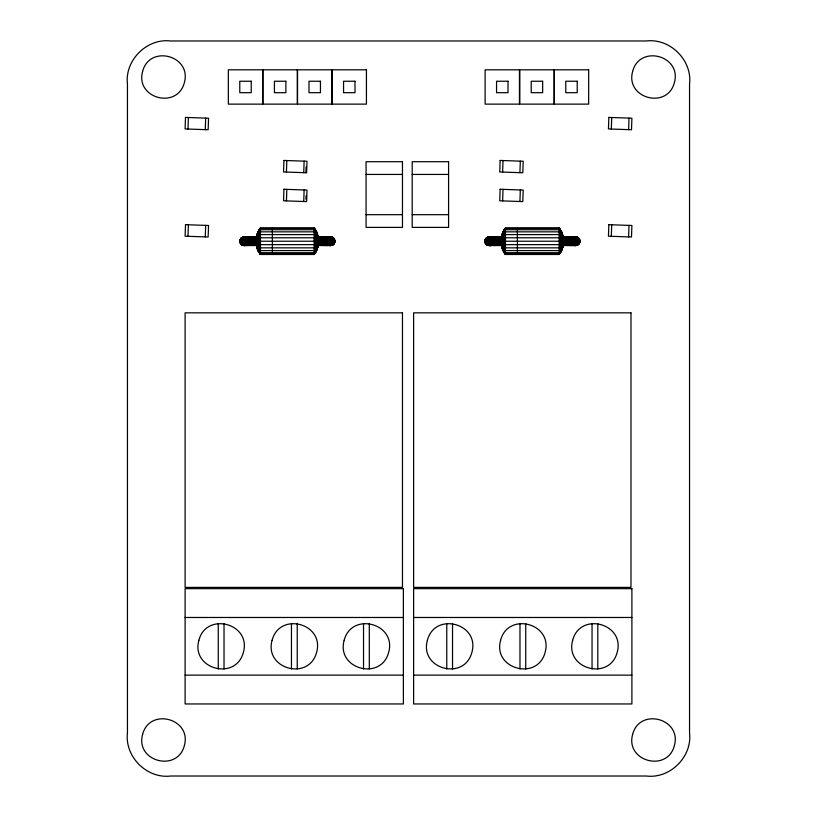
<?xml version="1.0" encoding="UTF-8"?>
<svg xmlns="http://www.w3.org/2000/svg" width="817" height="817" viewBox="0 0 817 817"><rect width="100%" height="100%" fill="white"/><g stroke="black" fill="none" stroke-linecap="round" stroke-linejoin="round"><path stroke-width="1.23" d="M250.063 242.332L249.931 236.889L248.991 237.471L248.154 245.396L249.89 245.396L250.063 242.332C248.807 251.707 244.314 235.715 249.89 237.042L249.931 245.539L248.889 244.273L250.063 241.219M495.082 242.332L494.939 236.889L494.009 237.471L493.713 239.054A4.32 2.625 90 0 1 493.713 243.374L493.162 245.396L494.908 245.396L495.082 242.332C493.815 251.707 489.332 235.715 494.908 237.042L494.939 245.539L493.907 244.273L495.082 241.219M249.032 245.396L249.154 239.054L247.725 236.889L246.285 239.054L246.55 244.273L247.725 245.539L249.665 243.374A4.32 0.562 90 0 0 249.665 239.054C246.611 232.753 249.297 240.964 249.154 243.374C243.619 251.575 241.434 232.753 248.286 238.155L248.327 239.054A4.32 3.421 90 0 1 248.327 243.374C245.733 249.604 242.639 237.604 247.04 236.889L248.889 238.155M327.505 237.042L328.516 239.054L328.679 242.332L327.903 244.957L326.647 245.396C325.003 243.119 324.89 238.217 327.75 236.889C330.762 238.176 330.762 244.252 327.75 245.539L326.667 244.957A4.33 2.165 -90 0 1 325.666 242.332L326.647 237.042L324.911 237.042L324.747 239.054C326.984 231.916 329.894 247.081 324.911 245.396L324.747 243.374L325.993 240.096L328.945 236.889C339.453 246.622 320.601 248.307 327.076 236.889L324.737 240.096M495.041 238.155L495.082 240.096L493.713 243.374L494.173 239.054L493.162 237.042L491.905 237.471L491.129 240.096L491.303 243.374L492.304 245.396L493.162 245.396L494.673 243.374A4.32 0.562 90 0 0 494.673 239.054C491.62 232.753 494.305 240.964 494.173 243.374C490.813 249.318 481.744 242.159 487.279 237.471L489.179 236.889L505.1 236.889M569.745 240.096L571.267 237.471L572.523 237.042L573.524 239.054L573.697 242.332L572.921 244.957L571.665 245.396C570.011 243.119 569.898 238.217 572.768 236.889C575.781 238.176 575.781 244.252 572.768 245.539L571.686 244.957A4.33 2.165 -90 0 1 570.674 242.332L571.379 236.889L569.919 237.042L569.888 245.539L570.817 244.957L571.124 243.374A4.32 2.625 90 0 1 571.532 238.155L570.634 236.889L570.154 239.054A4.32 0.562 90 0 0 570.154 243.374C574.004 253.403 571.961 225.012 570.297 242.332A4.33 1.123 -90 0 0 570.817 244.957L569.919 245.396M327.505 245.396L327.014 244.273L327.076 245.539L325.799 244.957A4.33 1.123 -90 0 1 325.278 242.332L326.075 237.042L326.514 238.155A4.32 2.625 90 0 0 326.095 243.374L325.483 245.396C324.553 244.691 324.553 237.747 325.483 237.042L325.881 239.054L324.727 241.219M569.745 241.219L570.889 239.054L570.787 237.042M187.981 129.045L188.38 117.515M187.981 236.307L188.38 224.787M205.271 129.637L205.67 118.118M205.271 236.899L205.67 225.38M248.552 244.957L248.991 244.957A4.33 1.123 90 0 0 249.522 242.332L249.522 240.096A4.33 1.123 -90 0 0 248.991 237.471L248.552 237.471M286.44 172.07L286.838 160.551M286.44 200.89L286.838 189.37M303.73 172.663L304.128 161.143M303.73 201.493L304.128 189.973M305.885 172.744L306.089 166.985M305.966 199.266L306.089 195.804M493.56 244.957L494.009 244.957A4.33 1.123 90 0 0 494.53 242.332L494.53 240.096A4.33 1.123 -90 0 0 494.009 237.471L493.56 237.471M502.629 172.07L503.027 160.551M502.629 200.89L503.027 189.37M519.918 172.663L520.317 161.143M519.918 201.493L520.317 189.973M611.33 129.045L611.729 117.515M611.33 236.307L611.729 224.787M628.62 129.637L629.019 118.118M628.62 236.899L629.019 225.38M248.286 238.155L248.154 237.042M326.647 245.396L326.473 243.374A4.32 3.421 90 0 1 327.014 238.155L327.198 237.042L326.657 237.042M493.907 238.155L492.059 236.889C488.372 237.594 489.587 248.327 493.294 244.273L493.345 243.374A4.32 3.421 90 0 0 493.345 239.054L493.162 237.042M570.787 245.396L571.665 245.396L571.481 243.374A4.32 3.421 90 0 1 572.033 238.155L572.206 237.042L571.665 237.042M570.674 242.332L571.532 244.273L571.083 245.396L571.042 238.155L569.888 236.889L570.409 239.054M256.701 238.921L257.61 232.753L260.449 227.953L314.126 227.953L316.7 232.069L318.099 237.349L316.7 232.375L314.126 228.413L260.449 228.413L257.917 232.324L256.558 237.247L257.917 233.243L260.449 229.73L314.126 229.73L316.7 233.294L318.099 238.053L316.7 234.745L314.126 231.844L260.449 231.844L257.917 234.704L256.701 237.972M256.701 240.024L257.917 232.008L257.917 250.421L260.449 254.475L314.126 254.475C319.376 248.164 319.324 238.625 316.363 231.334L314.126 228.413M501.72 238.921L502.629 232.753L505.457 227.953L559.134 227.953L561.718 232.069L563.117 237.349L561.718 232.375L559.134 228.413L505.457 228.413L502.925 232.324L501.567 237.247L502.925 233.243L505.457 229.73L559.134 229.73L561.718 233.294L563.117 238.053L561.718 234.745L559.134 231.844L505.457 231.844L502.925 234.704L501.72 237.972M501.72 240.024L502.925 232.008L502.925 250.421L505.457 254.475L559.134 254.475L561.718 250.37L562.964 245.682M317.956 240.055L314.126 237.788L260.449 237.788C255.731 237.88 255.731 244.559 260.449 244.651L314.126 244.651L317.956 242.373M317.844 242.578L317.006 249.614L317.006 232.814M562.964 240.055L559.134 237.788L505.457 237.788C500.75 237.88 500.75 244.559 505.457 244.651L559.134 244.651L562.964 242.373M501.72 244.457L502.925 247.725L505.457 250.594L559.134 250.594L562.29 246.611L562.862 242.578M256.558 238.921L257.61 232.753L257.61 249.685L260.449 254.026L314.126 254.026L316.7 250.053L318.099 245.09L316.7 249.144L314.126 252.698L260.449 252.698L257.917 249.195L256.558 244.457L257.917 247.725L260.449 250.594L314.126 250.594L316.7 247.684L317.956 244.375M501.567 238.921L502.629 232.753L502.629 249.685L505.457 254.026L559.134 254.026L562.29 248.593L563.117 245.09L561.718 249.144L559.134 252.698L505.457 252.698L502.925 249.195L501.567 244.457L503.629 251.861L503.629 230.578L504.477 229.22L504.477 253.209L505.457 254.475L505.457 227.953L504.477 229.628M317.69 242.792L317.69 239.647M562.709 242.792L562.709 239.647M318.099 243.446L317.272 248.848L317.272 233.58L314.126 227.953L314.126 254.475L314.637 253.413M563.117 243.446L562.29 248.848L562.29 233.58L559.134 227.953L559.134 254.475L559.655 253.413M246.479 245.396L248.705 243.374A4.32 2.625 90 0 0 248.705 239.054L249.032 237.042M324.798 237.471L325.135 239.054A4.32 0.562 90 0 0 325.135 243.374L325.483 245.396L326.075 245.396L326.514 244.273L325.666 242.332M317.956 243.446L316.7 250.37L316.7 232.069M562.964 243.446L561.718 250.37L561.718 232.069M256.701 237.247L257.61 233.039M501.72 237.247L502.629 233.039M317.956 245.09L317.507 248.072L317.507 234.356M325.881 241.219L328.352 244.957L331.232 245.396L333.489 242.332L333.111 239.054C328.669 232.61 322.817 243.119 328.945 245.539L329.741 245.396M572.523 237.042L571.41 242.332L573.963 245.539C582.317 241.72 571.931 230.823 569.745 242.332M333.111 239.054C331.906 236.205 327.934 236.389 326.616 239.054C324.666 243.323 330.129 248.154 333.111 243.374M314.708 236.889L330.64 236.889C336.195 236.685 336.195 245.754 330.64 245.539L314.708 245.539M505.1 245.539L489.179 245.539C478.323 243.558 491.548 230.384 493.928 241.219C493.397 242.465 493.1 245.519 491.497 245.396M505.049 244.957L487.014 244.957C484.256 243.395 484.328 239.075 487.014 237.471L505.049 237.471M501.72 236.634L502.149 234.275L502.149 248.164L505.457 254.026M559.727 245.539L575.648 245.539C581.183 245.682 581.214 236.705 575.648 236.889L559.727 236.889M256.701 236.787L257.13 234.275L257.13 248.164L258.621 251.861L258.621 230.578L259.469 229.22L259.469 253.209L260.449 254.475L260.449 227.953L259.469 229.628M501.72 236.787L501.965 235.051L501.965 247.377L502.925 250.421M248.909 241.219L246.448 237.471L243.568 237.042L241.311 240.096L241.689 243.374C245.314 249.226 252.075 240.821 247.071 237.471C242.302 234.969 241.035 245.212 245.846 245.539L248.327 243.374L250.022 238.155M493.928 241.219C492.008 230.435 483.021 243.354 490.864 245.539L493.345 243.374L494.673 239.054M317.69 235.153L317.69 247.285L317.956 245.529M559.134 228.413L561.371 231.334L562.709 235.153L562.709 247.285L562.964 245.529M562.014 232.814L562.014 249.614L562.964 245.09M325.769 245.396L326.729 239.054L329.159 237.042L330.477 237.471M494.04 237.042C494.714 241.454 491.303 248.971 486.697 243.374L486.319 240.096L488.576 237.042C493.519 236.154 493.774 241.985 494.04 245.396M256.804 236.562L256.558 237.972L256.804 237.41M501.822 236.562L501.567 237.972L501.822 237.41M317.844 245.784L318.099 244.375L317.844 244.947M562.862 245.784L563.117 244.375L562.709 245.508M333.03 238.155C328.781 233.621 323.195 242.312 328.444 244.957C332.938 247.571 336.318 240.28 332.529 237.471C328.996 235.245 324.819 239.841 326.473 243.374L329.159 245.396L331.743 244.957M257.61 233.887L258.243 231.282L258.243 251.146L260.449 254.026M502.629 233.887L503.262 231.282L503.262 251.146M562.709 247.081L562.515 248.072L562.515 234.356M317.006 248.491L316.363 251.105L316.363 231.334M562.014 248.491L561.371 251.105L561.371 231.334M562.862 244.947L562.964 244.375M314.759 237.471L332.795 237.471C335.593 239.054 335.511 243.343 332.795 244.957L314.759 244.957M505.08 245.396L488.055 245.396C484.093 244.089 484.093 238.339 488.055 237.042L505.131 237.042M574.76 237.042L572.227 238.155L570.899 241.219C571.471 248.235 582.827 245.376 579.324 239.054C575.73 233.764 569.582 239.483 569.786 244.273M326.095 243.374L325.993 242.332A4.32 3.054 90 0 0 327.413 244.957C336.001 245.631 327.576 228.872 324.737 242.332M570.899 241.219L572.431 244.957C578.63 247.633 575.546 231.548 571.308 239.054M571.41 240.096L571.481 243.374L573.912 245.396L575.352 245.396L578.13 243.374L578.507 240.096L576.251 237.042L573.36 237.471L571.41 240.096C571.971 236.358 576.261 236.246 578.13 239.054M501.72 245.641L501.965 247.377L501.822 235.837L501.567 245.805L502.629 249.685M317.272 233.58L317.844 246.305M562.29 233.58L562.862 246.305M247.735 244.957L248.143 245.396M492.753 244.957L493.162 245.396M243.2 243.374L242.925 244.273L242.036 240.096L242.925 238.155L244.6 236.889L248.327 239.054L248.562 242.332A4.33 3.748 90 0 1 246.805 244.957L243.966 245.396L241.689 243.374M331.6 239.054L331.876 238.155L332.887 241.219L331.876 244.273L331.6 243.374M488.209 243.374L487.933 244.273L487.044 240.096L487.933 238.155L489.618 236.889L493.345 239.054L493.57 242.332A4.33 3.748 90 0 1 491.824 244.957L488.975 245.396L486.697 243.374M576.618 239.054L576.894 238.155L577.895 241.219L576.894 244.273L576.618 243.374M257.917 250.421L256.558 245.805L256.947 235.051L256.947 247.377L258.243 251.146M501.567 236.634L501.822 235.837M317.844 246.489L318.099 236.746M562.862 246.489L563.117 236.746M489.332 244.957L490.649 245.396L493.08 243.374L493.57 240.096A4.33 3.748 -90 0 0 491.824 237.471L490.067 237.042M244.314 237.471L245.907 237.042L247.786 238.155L247.296 237.042M330.477 244.957L329.864 245.539L327.985 244.957A4.33 3.748 -90 0 1 326.238 242.332M489.332 237.471L490.915 237.042L492.794 238.155L492.304 237.042M575.495 244.957L574.882 245.539L573.003 244.957A4.33 3.748 -90 0 1 571.257 242.332M258.243 231.62L258.621 230.578M503.262 231.62L503.629 230.578M316.363 250.768L315.975 251.82L315.975 230.608M561.371 250.768L560.993 251.82L560.993 230.608M256.804 238.523L260.449 234.591L314.126 234.591L316.7 236.644L317.956 238.983M501.822 238.523L505.457 234.591L559.134 234.591L561.718 236.644L562.964 238.983M247.296 245.396L248.123 244.957A4.33 2.165 90 0 0 249.134 242.332L250.063 240.096L249.665 239.054M258.621 230.935L259.03 229.883L259.03 252.545M503.629 230.935L504.038 229.883L504.038 252.545M315.975 251.462L315.566 252.514L315.566 229.914M560.993 251.462L560.585 252.514L560.585 229.914M260.092 236.889L244.16 236.889C239.003 236.828 239.013 245.611 244.16 245.539L260.092 245.539M314.739 245.396L331.753 245.396C335.481 244.222 335.481 238.217 331.753 237.042L314.688 237.042M485.747 239.054L485.186 241.219L485.747 243.374M493.294 238.155C489.107 233.907 486.932 243.752 490.751 245.396C493.907 244.069 494.51 239.595 491.824 237.471M571.747 239.054C568.479 250.799 587.045 243.486 576.71 237.042L559.696 237.042M324.768 244.273L325.278 242.332L325.646 243.374L324.798 244.957M256.558 236.634L256.804 235.837L256.947 247.377L256.701 245.641M244.314 244.957L244.937 245.539C247.49 245.253 248.725 242.414 248.562 240.096A4.33 3.748 -90 0 0 246.805 237.471L245.059 237.042M326.463 240.096L328.444 237.471L330.201 236.889L331.161 237.471M488.648 244.957L488.975 245.396C495.184 246.683 494.356 234.734 488.648 237.471M249.134 242.332L248.705 243.374L248.072 239.054L246.805 237.471M315.566 252.136L315.117 253.199L315.117 229.24M560.585 252.136L560.135 253.199L560.135 229.24M328.311 237.042L329.067 237.042M573.33 237.042L574.075 237.042M315.117 252.79L314.637 253.852L314.637 228.586M560.135 252.79L559.655 253.852L559.655 228.586M249.154 243.374A4.32 1.654 -90 0 0 249.154 239.054L250.002 237.471M494.173 243.374A4.32 1.654 -90 0 0 494.173 239.054L495.01 237.471M569.847 237.042L570.92 238.155A4.32 1.654 -90 0 0 570.654 243.374L569.817 244.957M247.908 243.374L248.685 241.219C248.399 239.003 246.111 235.633 243.629 237.471M492.917 243.374L493.519 241.219L492.917 239.054M317.69 244.252L314.126 247.847L260.449 247.847L257.917 245.825L256.701 243.507M562.709 244.252L559.134 247.847L505.457 247.847L502.925 245.825L501.72 243.507M559.829 242.332L579.825 242.332L576.71 245.396L559.747 245.396M243.68 244.273L244.13 243.374M331.12 238.155L330.671 239.054L329.282 238.155M488.699 244.273L489.148 243.374M576.128 238.155L575.679 239.054L574.3 238.155M569.766 243.374L570.297 242.332L570.654 243.374M327.372 238.155L328.383 236.889L325.881 239.054M571.624 239.054L573.391 236.889L570.889 239.054M248.991 244.957L250.053 243.374M494.009 244.957L495.061 243.374M569.766 239.054L570.235 238.155M240.729 239.054C236.103 245.948 250.472 248.062 248.399 240.096C246.019 232.702 236.644 240.433 242.261 244.957C247.602 248.113 251.319 238.513 245.325 237.042C240.086 235.613 237.645 244.109 243.098 245.396L260.061 245.396M334.061 243.374L334.888 241.219L334.061 239.054M579.079 243.374L579.753 242.332M578.13 243.374L576.251 245.396C569.408 247.071 570.47 234.234 576.751 237.471M244.549 244.273L245.171 243.374M489.567 244.273L490.18 243.374M574.535 245.396L577.548 244.957L579.079 242.332L578.681 239.054L576.71 237.042M241.771 238.155L244.16 236.889L247.214 238.155M333.03 244.273L332.529 244.957C327.341 247.48 325.605 240.903 325.769 237.042M331.161 244.957L330.201 245.539L328.352 244.957M576.179 244.957L575.852 245.396C568.132 246.397 572.125 232.62 578.048 238.155M246.325 237.471C242.792 235.092 237.941 240.055 240.729 243.374M260.112 237.042L243.047 237.042L241.107 238.155L239.984 240.096L259.99 240.096M326.3 239.054L327.729 237.471L329.741 237.042M325.901 244.273L324.87 245.539M570.92 244.273L569.888 245.539M260.041 237.471L241.995 237.471L240.412 239.054L260 239.054M559.778 244.957L577.813 244.957L579.396 243.374L559.808 243.374M259.939 229.005L260.449 228.413M504.957 229.005L505.457 228.413M492.998 243.374C491.15 246.714 486.105 245.743 485.002 242.332L505.008 242.332M493.08 243.374C491.405 246.07 487.075 246.274 485.502 243.374L505.018 243.374M246.805 244.957L247.786 244.273L245.733 245.396M491.824 244.957L492.794 244.273L490.751 245.396M248.123 244.957L248.889 244.273M492.304 245.396L493.907 244.273M243.629 244.957L245.641 245.396L247.98 243.374L244.6 245.539L241.771 244.273M249.461 237.471L249.931 236.889M494.469 237.471L494.939 236.889M486.779 238.155C488.433 236.031 491.732 236.93 492.947 239.054M572.38 238.155L574.177 237.042L575.495 237.471M572.594 244.273L575.454 245.539L578.048 244.273M327.576 238.155C329.802 235.725 333.826 237.247 334.817 240.096L314.811 240.096M572.594 238.155C575.045 235.408 579.968 237.706 579.896 241.219L484.849 241.219M248.889 244.957L249.828 244.273M324.972 238.155L325.912 237.471M493.907 244.957L494.836 244.273M569.99 238.155L570.92 237.471M241.689 239.054L242.925 238.155L243.2 239.054M486.697 239.054L487.933 238.155L488.209 239.054M245.508 238.155L244.13 239.054L243.68 238.155M490.527 238.155L489.148 239.054L488.699 238.155M242.598 237.471L244.212 236.889M332.202 244.957L329.517 245.396L327.576 244.273M573.36 237.471L575.209 236.889L576.179 237.471M247.071 244.957L245.059 245.396M492.089 244.957L490.067 245.396M574.76 245.396L572.033 244.273L572.206 245.396L571.665 245.396M243.058 237.471L244.937 236.889L246.448 237.471M488.076 237.471L489.945 236.889L491.466 237.471M576.751 244.957L574.882 245.539L573.36 244.957M487.616 237.471L489.618 236.889L492.232 238.155M577.211 244.957L575.209 245.539L573.452 244.957M246.325 244.957L243.272 245.396L239.984 242.332L259.99 242.332M246.448 244.957L244.354 245.539L243.058 244.957M328.352 237.471L330.436 236.889L331.743 237.471M491.466 244.957L489.373 245.539L488.076 244.957M328.475 237.471L331.702 237.042L334.306 239.054L314.8 239.054M487.616 244.957L489.23 245.539L491.334 244.957M573.493 237.471L575.597 236.889L577.211 237.471M245.733 237.042L247.735 237.471M329.067 245.396L327.699 245.396L326.514 244.273M490.751 237.042L492.753 237.471M574.075 245.396L572.717 245.396L571.532 244.273M330.589 245.539L332.733 244.957L334.817 242.332L314.811 242.332M245.284 245.396L242.598 244.957M329.517 237.042L332.202 237.471M489.179 245.539L490.292 245.396M574.535 237.042L575.648 236.889M366.077 174.43L402.464 174.43M412.197 174.43L448.584 174.43M366.077 214.677L402.464 214.677M412.197 214.677L448.584 214.677M559.778 237.471L577.813 237.471L579.396 239.054L559.808 239.054M241.107 238.155L260.02 238.155M314.78 238.155L333.693 238.155M486.115 238.155L505.029 238.155M559.798 238.155L578.712 238.155M505.018 239.054L485.431 239.054L485.002 240.096L505.008 240.096M559.829 240.096L579.825 240.096L579.079 239.054M334.96 241.219L239.841 241.219L240.31 242.332M260 243.374L240.412 243.374L242.067 244.957L260.041 244.957M314.8 243.374L334.378 243.374L331.528 245.396L328.475 244.957M241.107 244.273L260.02 244.273M314.78 244.273L333.693 244.273M486.115 244.273L505.029 244.273M559.798 244.273L578.712 244.273M185.102 617.478L403.384 617.478M413.616 617.478L631.898 617.478M185.102 675.128L403.384 675.128M413.616 675.128L631.898 675.128M490.292 237.042L488.117 237.042L485.431 239.054L488.29 237.042L491.334 237.471M488.117 245.396L486.779 244.273M572.523 245.396L572.431 244.957A4.32 3.054 90 0 1 571.001 242.332L571.114 243.374M569.99 244.273L570.92 244.957M493.907 237.471L494.836 238.155M324.972 244.273L325.912 244.957M248.889 237.471L249.828 238.155M494.469 244.957L494.939 245.539M249.461 244.957L249.931 245.539M492.089 237.471L491.497 237.042M247.071 237.471L246.479 237.042M494.009 237.471L494.591 238.155M248.991 237.471L249.573 238.155M574.647 243.374L575.26 244.273M329.629 243.374L330.252 244.273M494.591 244.273L495.01 244.957M249.573 244.273L250.002 244.957M572.38 244.273L573.33 245.396M327.372 244.273L328.311 245.396M575.679 243.374L576.128 244.273M330.671 243.374L331.12 244.273M504.038 252.157L504.477 253.209M259.03 252.157L259.469 253.209M501.567 245.805L502.149 248.164M256.558 245.805L257.13 248.164M562.709 235.357L563.117 237.349M317.69 235.357L318.099 237.349M501.965 247.173L501.567 245.192L501.822 246.591L501.72 245.805M256.947 247.173L256.558 245.192L256.804 246.591M484.93 241.219L485.329 242.332M494.173 239.054L494.53 240.096M249.154 239.054L249.522 240.096M257.61 249.685L256.558 243.507M324.87 236.889L325.901 238.155A4.32 1.654 -90 0 0 325.646 243.374M562.709 235.96L562.964 238.053M561.718 232.375L562.014 233.938M317.69 235.96L317.956 238.053M316.7 232.375L317.006 233.938M502.629 248.552L502.925 250.114M257.61 248.552L257.917 250.114M325.227 238.155L325.391 239.054M256.701 244.457L256.804 245.018M562.014 233.1L562.862 239.851M317.006 233.1L317.844 239.851M502.629 249.399L501.822 242.608M257.61 249.399L256.804 242.608M562.862 237.492L563.117 238.983M317.844 237.492L318.099 238.983M501.567 243.507L501.822 245.018M562.29 233.846L562.862 238.584M562.862 236.654L562.964 237.349L562.709 235.153M317.844 236.654L317.956 237.349L317.844 236.123L317.956 236.899M317.272 233.846L317.844 238.584M502.363 248.664L501.822 243.905M257.355 248.664L256.804 243.905M501.72 245.192L501.822 245.876M256.701 245.192L256.804 245.876M562.964 236.899L562.515 234.591M494.53 242.332L494.673 243.374M249.522 242.332L249.665 243.374M317.507 234.591L317.956 236.746M493.713 239.054L493.825 240.096A4.32 3.054 -90 0 0 492.396 237.471M248.705 239.054L248.807 240.096A4.32 3.054 -90 0 0 247.377 237.471M597.809 623.626L597.809 668.99M592.049 623.626L592.049 668.99M560.033 230.118L560.033 252.31M525.75 623.626L525.75 668.99M519.98 623.626L519.98 668.99M517.406 227.953L517.406 254.475M504.957 228.576L504.957 253.852M504.896 230.282L504.896 252.147M502.363 233.509L502.363 248.93M452.526 623.626L452.526 668.99M446.766 623.626L446.766 668.99M369.294 623.626L369.294 668.99M363.534 623.626L363.534 668.99M297.235 623.626L297.235 668.99M291.465 623.626L291.465 668.99M272.388 227.953L272.388 254.475M259.939 228.576L259.939 253.852M257.355 233.509L257.355 248.93M224.021 623.626L224.021 668.99M218.251 623.626L218.251 668.99M248.123 237.471A4.33 2.165 -90 0 1 249.134 240.096M248.807 242.343A4.32 3.054 -90 0 1 247.377 244.967M493.141 237.471A4.33 2.165 -90 0 1 494.152 240.096M493.825 242.343A4.32 3.054 -90 0 1 492.396 244.967M494.152 242.332A4.33 2.165 90 0 1 493.141 244.957M127.452 732.788C124.501 756.624 146.846 778.979 170.692 776.017L646.308 776.017C670.154 778.979 692.499 756.624 689.548 732.788L689.548 84.212C692.499 60.376 670.154 38.021 646.308 40.983L170.692 40.983C146.846 38.021 124.501 60.376 127.452 84.212L127.452 732.788M185.5 117.413L185.102 128.943L208.151 129.74L208.549 118.21L185.5 117.413M185.5 224.685L185.102 236.205L208.151 237.001L208.549 225.482L185.5 224.685M283.959 160.449L283.56 171.968L306.61 172.765L307.008 161.245L283.959 160.449M283.959 189.268L283.56 200.798L306.61 201.595L307.008 190.065L283.959 189.268M500.147 160.449L499.749 171.968L522.798 172.765L523.197 161.245L500.147 160.449M500.147 189.268L499.749 200.798L522.798 201.595L523.197 190.065L500.147 189.268M608.849 117.413L608.451 128.943L631.5 129.74L631.898 118.21L608.849 117.413M608.849 224.685L608.451 236.205L631.5 237.001L631.898 225.482L608.849 224.685M142.607 71.416C135.06 98.449 177.381 109.795 184.366 82.609C191.913 55.566 149.593 44.23 142.607 71.416M142.607 734.391C135.06 761.434 177.381 772.77 184.366 745.584C191.913 718.552 149.593 707.205 142.607 734.391M198.858 640.344C190.821 669.184 235.96 681.276 243.415 652.272C251.452 623.432 206.313 611.341 198.858 640.344M272.081 640.344C264.034 669.184 309.173 681.276 316.628 652.272C324.676 623.432 279.537 611.341 272.081 640.344M344.141 640.344C336.093 669.184 381.233 681.276 388.688 652.272C396.735 623.432 351.596 611.341 344.141 640.344M427.373 640.344C419.325 669.184 464.464 681.276 471.92 652.272C479.967 623.432 434.828 611.341 427.373 640.344M500.586 640.344C492.549 669.184 537.688 681.276 545.143 652.272C553.18 623.432 508.041 611.341 500.586 640.344M632.634 71.416C625.087 98.449 667.407 109.795 674.393 82.609C681.94 55.566 639.619 44.23 632.634 71.416M572.656 640.344C564.608 669.184 609.748 681.276 617.203 652.272C625.25 623.432 580.111 611.341 572.656 640.344M632.634 734.391C625.087 761.434 667.407 772.77 674.393 745.584C681.94 718.552 639.619 707.205 632.634 734.391M262.666 69.802L228.341 69.802L228.341 104.127L262.666 104.127L262.666 69.802M297.317 69.802L262.992 69.802L262.992 104.127L297.317 104.127L297.317 69.802M331.876 69.802L297.551 69.802L297.551 104.127L331.876 104.127L331.876 69.802M366.435 69.802L332.121 69.802L332.121 104.127L366.435 104.127L366.435 69.802M519.449 69.802L485.124 69.802L485.124 104.127L519.449 104.127L519.449 69.802M554.1 69.802L519.775 69.802L519.775 104.127L554.1 104.127L554.1 69.802M588.659 69.802L554.334 69.802L554.334 104.127L588.659 104.127L588.659 69.802M251.227 81.24L239.779 81.24L239.779 92.689L251.227 92.689L251.227 81.24M285.868 81.24L274.43 81.24L274.43 92.689L285.868 92.689L285.868 81.24M320.438 81.24L308.989 81.24L308.989 92.689L320.438 92.689L320.438 81.24M354.997 81.24L343.559 81.24L343.559 92.689L354.997 92.689L354.997 81.24M508.011 81.24L496.562 81.24L496.562 92.689L508.011 92.689L508.011 81.24M542.651 81.24L531.213 81.24L531.213 92.689L542.651 92.689L542.651 81.24M577.221 81.24L565.773 81.24L565.773 92.689L577.221 92.689L577.221 81.24M402.464 161.715L366.077 161.715L366.077 227.392L402.464 227.392L402.464 161.715M448.584 161.715L412.197 161.715L412.197 227.392L448.584 227.392L448.584 161.715M402.464 312.84L185.102 312.84L185.102 587.392L402.464 587.392L402.464 312.84M630.979 312.84L413.616 312.84L413.616 587.392L630.979 587.392L630.979 312.84M403.384 588.659L185.102 588.659L185.102 703.958L403.384 703.958L403.384 588.659M631.898 588.659L413.616 588.659L413.616 703.958L631.898 703.958L631.898 588.659"/></g></svg>
